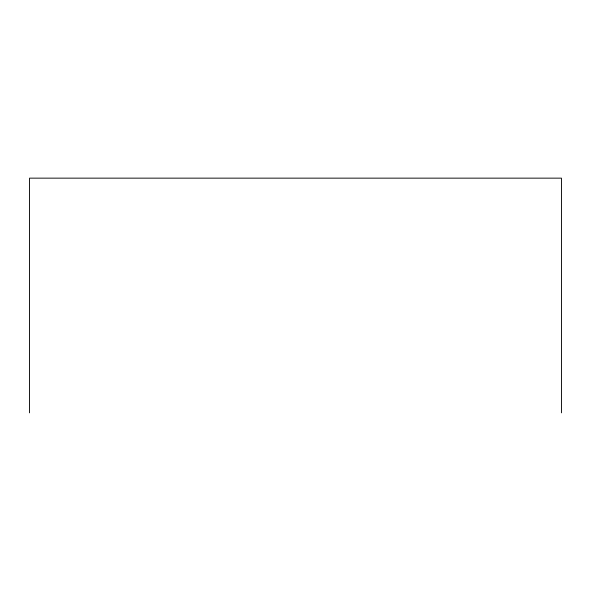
<?xml version="1.0" encoding="UTF-8"?>
<svg xmlns="http://www.w3.org/2000/svg" width="591" height="591" viewBox="0 0 591 591"><rect width="100%" height="100%" fill="white"/><g stroke="black" fill="none" stroke-linecap="round" stroke-linejoin="round"><path stroke-width="0.89" d="M561.45 412.85L561.45 178.15L29.55 178.15L29.55 412.85"/></g></svg>
